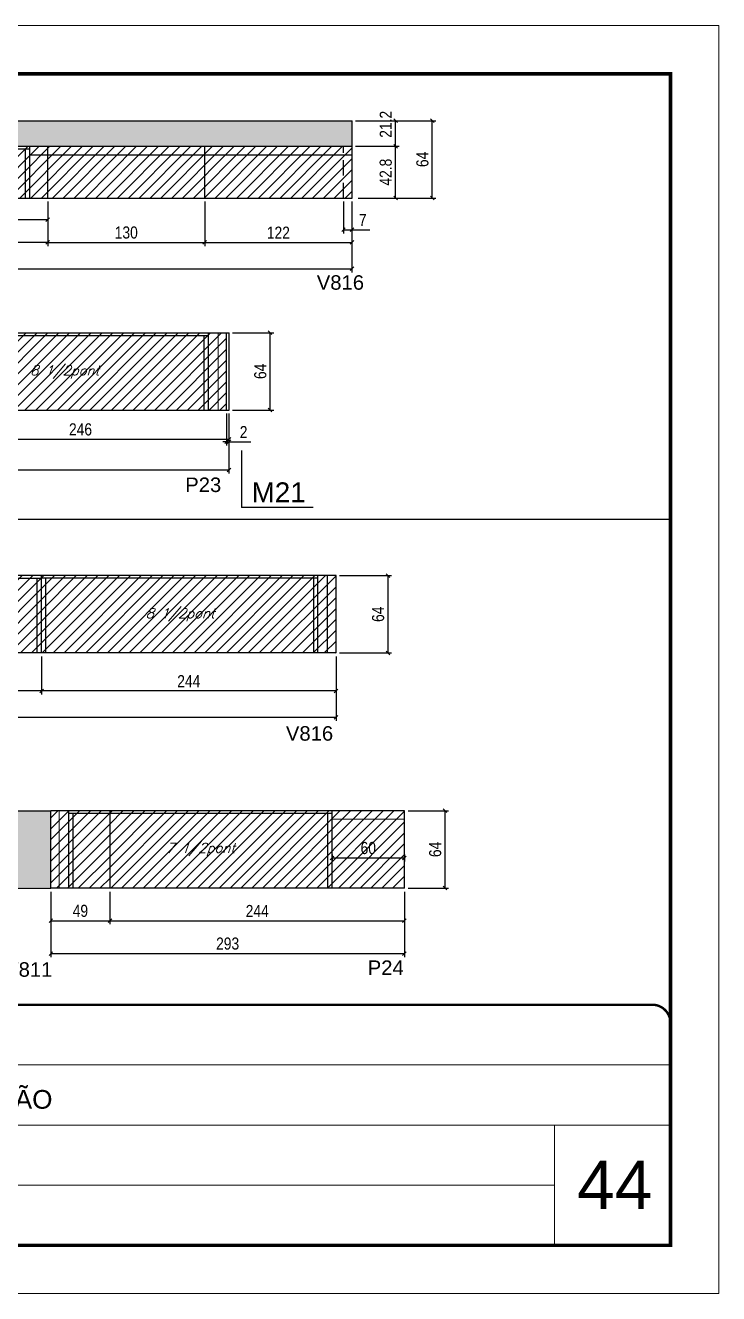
# Model space of a CAD drawing. Extents: x -20960 to -5926, y -2106 to 21915.
# Drawn here: x -6541 to -5967, y 9380 to 10430 of the extents above; entities that cross this region are included whole.
import ezdxf

# ---------------------------------------------------------------- set-up
doc = ezdxf.new("R2010")
doc.units = 0
for name, pattern in [('CONTINUO', [0]), ('DASHED', [0.75, 0.5, -0.25]), ('HIDDEN', [0.375, 0.25, -0.125])]:
    doc.linetypes.add(name, pattern=pattern)
for name, color, linetype in [('5', 5, 'Continuous'), ('COTA', 241, 'Continuous'), ('NOMENCLATURA', 7, 'Continuous'), ('Painéis', 200, 'Continuous'), ('Reaproveitamento', 251, 'Continuous'), ('SARR_2.2x7', 40, 'Continuous'), ('SARR_3.5x7', 81, 'Continuous'), ('texto', 7, 'Continuous')]:
    doc.layers.add(name, color=color, linetype=linetype)
for name, color, linetype, lineweight in [('CARIMBO', 255, 'Continuous', 9), ('Folhas', 255, 'Continuous', 9), ('Sarr 2.2x7', 40, 'Continuous', 9), ('SARRAFO DE PRESSAO', 251, 'DASHED', 9)]:
    doc.layers.add(name, color=color, linetype=linetype, lineweight=lineweight)
doc.styles.add('ARIAL', font='arial.ttf')
doc.styles.add('COTA TECNICA', font='techl___.ttf', dxfattribs={"height": 10})
doc.styles.add('COTA TECNICA-50', font='techl___.ttf', dxfattribs={"height": 9})
doc.styles.add('Romans', font='romans.shx')
doc.styles.get("Standard").update_dxf_attribs({"font": 'arial.ttf'})
doc.dimstyles.new('COTA PAINEL-50', dxfattribs={"dimtxt": 9, "dimasz": 3, "dimexe": 3, "dimexo": 3, "dimgap": 3, "dimtad": 1, "dimdec": 1, "dimzin": 12, "dimdsep": 46, "dimtxsty": 'COTA TECNICA-50', "dimblk1": 'OBLIQUE', "dimblk2": 'OBLIQUE', "dimsah": 1, "dimcen": 0.9, "dimclrd": 4, "dimclre": 4, "dimclrt": 240, "dimadec": 1, "dimazin": 3, "dimtfac": 1, "dimtdec": 1, "dimtmove": 0, "dimatfit": 3, "dimfxl": 1, "dimtolj": 1, "dimtzin": 12, "dimarcsym": 0})
doc.dimstyles.new('PAINEL', dxfattribs={"dimtxt": 10, "dimasz": 3, "dimexe": 3, "dimexo": 3, "dimgap": 3, "dimtad": 1, "dimdec": 1, "dimzin": 12, "dimdsep": 46, "dimtxsty": 'COTA TECNICA', "dimblk1": 'OBLIQUE', "dimblk2": 'OBLIQUE', "dimsah": 1, "dimcen": 0.9, "dimclrd": 4, "dimclre": 4, "dimclrt": 240, "dimadec": 1, "dimazin": 3, "dimtfac": 1, "dimtdec": 1, "dimtmove": 0, "dimatfit": 3, "dimfxl": 1, "dimtolj": 1, "dimtzin": 12, "dimarcsym": 0})
pattern_1 = [(45, (9286.408, 12325.307), (-4.490128, 4.490128), [])]

# ---------------------------------------------------------------- blocks, each defined once
blk = doc.blocks.new('9999999999')
at = {"color": 30, "linetype": 'CONTINUO'}
for p, q in [((98564.6, 34379.6), (99584, 34379.6)), ((98564.6, 34329.8), (99488, 34329.8)), ((99584, 34329.8), (99488, 34329.8)), ((99488, 34329.8), (99488, 34230.2)), ((98564.6, 34280), (99488, 34280))]:
    blk.add_line(p, q, dxfattribs=at)
at = {"color": 30, "linetype": 'CONTINUO', "const_width": 2}
blk.add_lwpolyline([(99584, 34230.2), (99584, 34414.4, 0.414214), (99569, 34429.4), (98229, 34429.4, 0.414214), (98214, 34414.4), (98214, 34245.2, 0.414214), (98229, 34230.2), (99584, 34230.2)], format="xyb", dxfattribs=at)
at = {"layer": 'Folhas'}
blk.add_lwpolyline([(98139, 34190.2), (99624, 34190.2), (99624, 35240.2), (98139, 35240.2)], close=True, dxfattribs=at)
at = {"layer": 'Folhas', "color": 30, "const_width": 3}
blk.add_lwpolyline([(98214, 34230.2), (99584, 34230.2), (99584, 35200.2), (98214, 35200.2)], close=True, dxfattribs=at)
at = {"color": 7, "linetype": 'Continuous', "ltscale": 5, "style": 'ARIAL'}
blk.add_text('HOSPITAL ASSUNÇÃO', height=15.483, dxfattribs=at).set_placement((98837.7, 34343.3))
blk = doc.blocks.new('_Oblique')
at = {"color": 0, "linetype": 'ByBlock', "lineweight": -2}
blk.add_line((-0.5, -0.5), (0.5, 0.5), dxfattribs=at)
blk = doc.blocks.new('*D1525')
at = {"layer": 'COTA', "color": 4, "linetype": 'ByBlock', "lineweight": -2, "transparency": 16777216}
for p, q in [((-6528, 9907.1), (-6528, 9875.6)), ((-6284, 9907.1), (-6284, 9875.6)), ((-6284, 9878.6), (-6528, 9878.6))]:
    blk.add_line(p, q, dxfattribs=at)
at = {"layer": 'Defpoints', "color": 0, "linetype": 'ByBlock', "transparency": 16777216}
for p in [(-6528, 9910.1), (-6284, 9910.1), (-6528, 9878.6)]:
    blk.add_point(p, dxfattribs=at)
at = {"layer": 'COTA', "color": 4, "linetype": 'ByBlock', "lineweight": -2, "transparency": 16777216, "xscale": 3, "yscale": 3, "zscale": 3, "rotation": 180}
blk.add_blockref('_Oblique', (-6528, 9878.6), dxfattribs=at)
at = {"layer": 'COTA', "color": 4, "linetype": 'ByBlock', "lineweight": -2, "transparency": 16777216, "xscale": 3, "yscale": 3, "zscale": 3}
blk.add_blockref('_Oblique', (-6284, 9878.6), dxfattribs=at)
at = {"layer": 'COTA', "color": 240, "linetype": 'ByBlock', "transparency": 16777216, "insert": (-6406, 9886.7), "char_height": 10, "attachment_point": 5, "style": 'COTA TECNICA'}
blk.add_mtext('\\A1;244', dxfattribs=at)
blk = doc.blocks.new('*D1526')
at = {"layer": 'COTA', "color": 4, "linetype": 'ByBlock', "lineweight": -2, "transparency": 16777216}
for p, q in [((-6717, 9907.1), (-6717, 9875.6)), ((-6528, 9907.1), (-6528, 9875.6)), ((-6528, 9878.6), (-6717, 9878.6))]:
    blk.add_line(p, q, dxfattribs=at)
at = {"layer": 'Defpoints', "color": 0, "linetype": 'ByBlock', "transparency": 16777216}
for p in [(-6717, 9910.1), (-6528, 9910.1), (-6717, 9878.6)]:
    blk.add_point(p, dxfattribs=at)
at = {"layer": 'COTA', "color": 4, "linetype": 'ByBlock', "lineweight": -2, "transparency": 16777216, "xscale": 3, "yscale": 3, "zscale": 3, "rotation": 180}
blk.add_blockref('_Oblique', (-6717, 9878.6), dxfattribs=at)
at = {"layer": 'COTA', "color": 4, "linetype": 'ByBlock', "lineweight": -2, "transparency": 16777216, "xscale": 3, "yscale": 3, "zscale": 3}
blk.add_blockref('_Oblique', (-6528, 9878.6), dxfattribs=at)
at = {"layer": 'COTA', "color": 240, "linetype": 'ByBlock', "transparency": 16777216, "insert": (-6622.5, 9886.7), "char_height": 10, "attachment_point": 5, "style": 'COTA TECNICA'}
blk.add_mtext('\\A1;189', dxfattribs=at)
blk = doc.blocks.new('*D1591')
at = {"layer": 'COTA', "color": 4, "linetype": 'ByBlock', "lineweight": -2, "transparency": 16777216}
for p, q in [((-6281, 9974.1), (-6238, 9974.1)), ((-6241, 9974.1), (-6241, 9910.1)), ((-6281, 9910.1), (-6238, 9910.1))]:
    blk.add_line(p, q, dxfattribs=at)
at = {"layer": 'Defpoints', "color": 0, "linetype": 'ByBlock', "transparency": 16777216}
for p in [(-6284, 9974.1), (-6284, 9910.1), (-6241, 9910.1)]:
    blk.add_point(p, dxfattribs=at)
at = {"layer": 'COTA', "color": 4, "linetype": 'ByBlock', "lineweight": -2, "transparency": 16777216, "xscale": 3, "yscale": 3, "zscale": 3}
for p, rotation in [((-6241, 9974.1), 90), ((-6241, 9910.1), 270)]:
    blk.add_blockref('_Oblique', p, dxfattribs=dict(at, rotation=rotation))
at = {"layer": 'COTA', "color": 240, "linetype": 'ByBlock', "transparency": 16777216, "insert": (-6249.1, 9942.1), "char_height": 10, "attachment_point": 5, "rotation": 90, "style": 'COTA TECNICA'}
blk.add_mtext('\\A1;64', dxfattribs=at)
blk = doc.blocks.new('*D1529')
at = {"layer": 'COTA', "color": 4, "linetype": 'ByBlock', "lineweight": -2, "transparency": 16777216}
for p, q in [((-6224.3, 9779.4), (-6190.7, 9779.4)), ((-6193.7, 9715.4), (-6193.7, 9779.4)), ((-6224.3, 9715.4), (-6190.7, 9715.4))]:
    blk.add_line(p, q, dxfattribs=at)
at = {"layer": 'Defpoints', "color": 0, "linetype": 'ByBlock', "transparency": 16777216}
for p in [(-6227.3, 9779.4), (-6193.7, 9779.4), (-6227.3, 9715.4)]:
    blk.add_point(p, dxfattribs=at)
at = {"layer": 'COTA', "color": 4, "linetype": 'ByBlock', "lineweight": -2, "transparency": 16777216, "xscale": 3, "yscale": 3, "zscale": 3}
for p, rotation in [((-6193.7, 9779.4), 90), ((-6193.7, 9715.4), 270)]:
    blk.add_blockref('_Oblique', p, dxfattribs=dict(at, rotation=rotation))
at = {"layer": 'COTA', "color": 240, "linetype": 'ByBlock', "transparency": 16777216, "insert": (-6201.8, 9747.4), "char_height": 10, "attachment_point": 5, "rotation": 90, "style": 'COTA TECNICA'}
blk.add_mtext('\\A1;64', dxfattribs=at)
blk = doc.blocks.new('*D1594')
at = {"layer": 'COTA', "color": 4, "linetype": 'ByBlock', "lineweight": -2, "transparency": 16777216}
for p, q in [((-6520.3, 9712.4), (-6520.3, 9658.1)), ((-6227.3, 9712.4), (-6227.3, 9658.1)), ((-6520.3, 9661.1), (-6227.3, 9661.1))]:
    blk.add_line(p, q, dxfattribs=at)
at = {"layer": 'Defpoints', "color": 0, "linetype": 'ByBlock', "transparency": 16777216}
for p in [(-6520.3, 9715.4), (-6227.3, 9715.4), (-6227.3, 9661.1)]:
    blk.add_point(p, dxfattribs=at)
at = {"layer": 'COTA', "color": 4, "linetype": 'ByBlock', "lineweight": -2, "transparency": 16777216, "xscale": 3, "yscale": 3, "zscale": 3, "rotation": 180}
blk.add_blockref('_Oblique', (-6520.3, 9661.1), dxfattribs=at)
at = {"layer": 'COTA', "color": 4, "linetype": 'ByBlock', "lineweight": -2, "transparency": 16777216, "xscale": 3, "yscale": 3, "zscale": 3}
blk.add_blockref('_Oblique', (-6227.3, 9661.1), dxfattribs=at)
at = {"layer": 'COTA', "color": 240, "linetype": 'ByBlock', "transparency": 16777216, "insert": (-6373.8, 9669.4), "char_height": 10, "attachment_point": 5, "style": 'COTA TECNICA'}
blk.add_mtext('\\A1;293', dxfattribs=at)
blk = doc.blocks.new('*D1595')
at = {"layer": 'COTA', "color": 4, "linetype": 'ByBlock', "lineweight": -2, "transparency": 16777216}
for p, q in [((-6520.3, 9712.4), (-6520.3, 9685.4)), ((-6471.3, 9712.4), (-6471.3, 9685.4)), ((-6520.3, 9688.4), (-6471.3, 9688.4))]:
    blk.add_line(p, q, dxfattribs=at)
at = {"layer": 'Defpoints', "color": 0, "linetype": 'ByBlock', "transparency": 16777216}
for p in [(-6520.3, 9715.4), (-6471.3, 9715.4), (-6471.3, 9688.4)]:
    blk.add_point(p, dxfattribs=at)
at = {"layer": 'COTA', "color": 4, "linetype": 'ByBlock', "lineweight": -2, "transparency": 16777216, "xscale": 3, "yscale": 3, "zscale": 3, "rotation": 180}
blk.add_blockref('_Oblique', (-6520.3, 9688.4), dxfattribs=at)
at = {"layer": 'COTA', "color": 4, "linetype": 'ByBlock', "lineweight": -2, "transparency": 16777216, "xscale": 3, "yscale": 3, "zscale": 3}
blk.add_blockref('_Oblique', (-6471.3, 9688.4), dxfattribs=at)
at = {"layer": 'COTA', "color": 240, "linetype": 'ByBlock', "transparency": 16777216, "insert": (-6495.8, 9696.5), "char_height": 10, "attachment_point": 5, "style": 'COTA TECNICA'}
blk.add_mtext('\\A1;49', dxfattribs=at)
blk = doc.blocks.new('*D1596')
at = {"layer": 'COTA', "color": 4, "linetype": 'ByBlock', "lineweight": -2, "transparency": 16777216}
for p, q in [((-6471.3, 9712.4), (-6471.3, 9685.4)), ((-6227.3, 9712.4), (-6227.3, 9685.4)), ((-6471.3, 9688.4), (-6227.3, 9688.4))]:
    blk.add_line(p, q, dxfattribs=at)
at = {"layer": 'Defpoints', "color": 0, "linetype": 'ByBlock', "transparency": 16777216}
for p in [(-6471.3, 9715.4), (-6227.3, 9715.4), (-6227.3, 9688.4)]:
    blk.add_point(p, dxfattribs=at)
at = {"layer": 'COTA', "color": 4, "linetype": 'ByBlock', "lineweight": -2, "transparency": 16777216, "xscale": 3, "yscale": 3, "zscale": 3, "rotation": 180}
blk.add_blockref('_Oblique', (-6471.3, 9688.4), dxfattribs=at)
at = {"layer": 'COTA', "color": 4, "linetype": 'ByBlock', "lineweight": -2, "transparency": 16777216, "xscale": 3, "yscale": 3, "zscale": 3}
blk.add_blockref('_Oblique', (-6227.3, 9688.4), dxfattribs=at)
at = {"layer": 'COTA', "color": 240, "linetype": 'ByBlock', "transparency": 16777216, "insert": (-6349.3, 9696.4), "char_height": 10, "attachment_point": 5, "style": 'COTA TECNICA'}
blk.add_mtext('\\A1;244', dxfattribs=at)
blk = doc.blocks.new('*D1597')
at = {"layer": 'COTA', "color": 4, "linetype": 'ByBlock', "lineweight": -2, "transparency": 16777216}
for p, q in [((-6287.3, 9743.3), (-6287.3, 9737.4)), ((-6287.3, 9740.4), (-6227.3, 9740.4)), ((-6227.3, 9743.3), (-6227.3, 9737.4))]:
    blk.add_line(p, q, dxfattribs=at)
at = {"layer": 'Defpoints', "color": 0, "linetype": 'ByBlock', "transparency": 16777216}
for p in [(-6287.3, 9746.3), (-6227.3, 9746.3), (-6227.3, 9740.4)]:
    blk.add_point(p, dxfattribs=at)
at = {"layer": 'COTA', "color": 4, "linetype": 'ByBlock', "lineweight": -2, "transparency": 16777216, "xscale": 3, "yscale": 3, "zscale": 3, "rotation": 180}
blk.add_blockref('_Oblique', (-6287.3, 9740.4), dxfattribs=at)
at = {"layer": 'COTA', "color": 4, "linetype": 'ByBlock', "lineweight": -2, "transparency": 16777216, "xscale": 3, "yscale": 3, "zscale": 3}
blk.add_blockref('_Oblique', (-6227.3, 9740.4), dxfattribs=at)
at = {"layer": 'COTA', "color": 240, "linetype": 'ByBlock', "transparency": 16777216, "insert": (-6257.3, 9748.5), "char_height": 10, "attachment_point": 5, "style": 'COTA TECNICA'}
blk.add_mtext('\\A1;60', dxfattribs=at)
blk = doc.blocks.new('*D1537')
at = {"layer": 'COTA', "color": 4, "linetype": 'ByBlock', "lineweight": -2, "transparency": 16777216}
for p, q in [((-6963, 9907.1), (-6963, 9853.8)), ((-6284, 9907.1), (-6284, 9853.8)), ((-6963, 9856.8), (-6284, 9856.8))]:
    blk.add_line(p, q, dxfattribs=at)
at = {"layer": 'Defpoints', "color": 0, "linetype": 'ByBlock', "transparency": 16777216}
for p in [(-6963, 9910.1), (-6284, 9910.1), (-6284, 9856.8)]:
    blk.add_point(p, dxfattribs=at)
at = {"layer": 'COTA', "color": 4, "linetype": 'ByBlock', "lineweight": -2, "transparency": 16777216, "xscale": 3, "yscale": 3, "zscale": 3}
for p, rotation in [((-6963, 9856.8), 179.9997168164374), ((-6284, 9856.8), 359.9997168164374)]:
    blk.add_blockref('_Oblique', p, dxfattribs=dict(at, rotation=rotation))
at = {"layer": 'COTA', "color": 240, "linetype": 'ByBlock', "transparency": 16777216, "insert": (-6623.5, 9864.4), "char_height": 9, "attachment_point": 5, "rotation": 359.9997, "style": 'COTA TECNICA-50'}
blk.add_mtext('\\A1;679', dxfattribs=at)
blk = doc.blocks.new('*D1544')
at = {"layer": 'COTA', "color": 4, "linetype": 'ByBlock', "lineweight": -2, "transparency": 16777216}
for p, q in [((-6766.8, 10283.7), (-6766.8, 10265.8)), ((-6522.8, 10283.7), (-6522.8, 10265.8)), ((-6766.8, 10268.8), (-6522.8, 10268.8))]:
    blk.add_line(p, q, dxfattribs=at)
at = {"layer": 'Defpoints', "color": 0, "linetype": 'ByBlock', "transparency": 16777216}
for p in [(-6766.8, 10286.7), (-6522.8, 10286.7), (-6522.8, 10268.8)]:
    blk.add_point(p, dxfattribs=at)
at = {"layer": 'COTA', "color": 4, "linetype": 'ByBlock', "lineweight": -2, "transparency": 16777216, "xscale": 3, "yscale": 3, "zscale": 3, "rotation": 180}
blk.add_blockref('_Oblique', (-6766.8, 10268.8), dxfattribs=at)
at = {"layer": 'COTA', "color": 4, "linetype": 'ByBlock', "lineweight": -2, "transparency": 16777216, "xscale": 3, "yscale": 3, "zscale": 3}
blk.add_blockref('_Oblique', (-6522.8, 10268.8), dxfattribs=at)
at = {"layer": 'COTA', "color": 240, "linetype": 'ByBlock', "transparency": 16777216, "insert": (-6644.8, 10276.9), "char_height": 10, "attachment_point": 5, "style": 'COTA TECNICA'}
blk.add_mtext('\\A1;244', dxfattribs=at)
blk = doc.blocks.new('*D1599')
at = {"layer": 'COTA', "color": 4, "linetype": 'ByBlock', "lineweight": -2, "transparency": 16777216}
for p, q in [((-6369.7, 10175.2), (-6335.6, 10175.2)), ((-6338.6, 10111.2), (-6338.6, 10175.2)), ((-6369.7, 10111.2), (-6335.6, 10111.2))]:
    blk.add_line(p, q, dxfattribs=at)
at = {"layer": 'Defpoints', "color": 0, "linetype": 'ByBlock', "transparency": 16777216}
for p in [(-6372.7, 10175.2), (-6338.6, 10175.2), (-6372.7, 10111.2)]:
    blk.add_point(p, dxfattribs=at)
at = {"layer": 'COTA', "color": 4, "linetype": 'ByBlock', "lineweight": -2, "transparency": 16777216, "xscale": 3, "yscale": 3, "zscale": 3}
for p, rotation in [((-6338.6, 10175.2), 90), ((-6338.6, 10111.2), 270)]:
    blk.add_blockref('_Oblique', p, dxfattribs=dict(at, rotation=rotation))
at = {"layer": 'COTA', "color": 240, "linetype": 'ByBlock', "transparency": 16777216, "insert": (-6346.7, 10143.2), "char_height": 10, "attachment_point": 5, "rotation": 90, "style": 'COTA TECNICA'}
blk.add_mtext('\\A1;64', dxfattribs=at)
blk = doc.blocks.new('*D1600')
at = {"layer": 'COTA', "color": 4, "linetype": 'ByBlock', "lineweight": -2, "transparency": 16777216}
for p, q in [((-6618.7, 10108.2), (-6618.7, 10084)), ((-6372.7, 10108.2), (-6372.7, 10084)), ((-6618.7, 10087), (-6372.7, 10087))]:
    blk.add_line(p, q, dxfattribs=at)
at = {"layer": 'Defpoints', "color": 0, "linetype": 'ByBlock', "transparency": 16777216}
for p in [(-6618.7, 10111.2), (-6372.7, 10111.2), (-6372.7, 10087)]:
    blk.add_point(p, dxfattribs=at)
at = {"layer": 'COTA', "color": 4, "linetype": 'ByBlock', "lineweight": -2, "transparency": 16777216, "xscale": 3, "yscale": 3, "zscale": 3, "rotation": 180}
blk.add_blockref('_Oblique', (-6618.7, 10087), dxfattribs=at)
at = {"layer": 'COTA', "color": 4, "linetype": 'ByBlock', "lineweight": -2, "transparency": 16777216, "xscale": 3, "yscale": 3, "zscale": 3}
blk.add_blockref('_Oblique', (-6372.7, 10087), dxfattribs=at)
at = {"layer": 'COTA', "color": 240, "linetype": 'ByBlock', "transparency": 16777216, "insert": (-6495.7, 10095.1), "char_height": 10, "attachment_point": 5, "style": 'COTA TECNICA'}
blk.add_mtext('\\A1;246', dxfattribs=at)
blk = doc.blocks.new('*D1602')
at = {"layer": 'COTA', "color": 4, "linetype": 'ByBlock', "lineweight": -2, "transparency": 16777216}
for p, q in [((-6374.7, 10108.2), (-6374.7, 10081.9)), ((-6372.7, 10108.2), (-6372.7, 10081.9)), ((-6374.7, 10084.9), (-6377.7, 10084.9)), ((-6374.7, 10084.9), (-6372.7, 10084.9)), ((-6372.7, 10084.9), (-6354.5, 10084.9))]:
    blk.add_line(p, q, dxfattribs=at)
at = {"layer": 'Defpoints', "color": 0, "linetype": 'ByBlock', "transparency": 16777216}
for p in [(-6374.7, 10111.2), (-6372.7, 10111.2), (-6372.7, 10084.9)]:
    blk.add_point(p, dxfattribs=at)
at = {"layer": 'COTA', "color": 4, "linetype": 'ByBlock', "lineweight": -2, "transparency": 16777216, "xscale": 3, "yscale": 3, "zscale": 3}
blk.add_blockref('_Oblique', (-6374.7, 10084.9), dxfattribs=at)
at = {"layer": 'COTA', "color": 4, "linetype": 'ByBlock', "lineweight": -2, "transparency": 16777216, "xscale": 3, "yscale": 3, "zscale": 3, "rotation": 180}
blk.add_blockref('_Oblique', (-6372.7, 10084.9), dxfattribs=at)
at = {"layer": 'COTA', "color": 240, "linetype": 'ByBlock', "transparency": 16777216, "insert": (-6360.6, 10092.9), "char_height": 10, "attachment_point": 5, "style": 'COTA TECNICA'}
blk.add_mtext('\\A1;2', dxfattribs=at)
blk = doc.blocks.new('*D1547')
at = {"layer": 'COTA', "color": 4, "linetype": 'ByBlock', "lineweight": -2, "transparency": 16777216}
for p, q in [((-7041.8, 10283.7), (-7041.8, 10225.1)), ((-6270.8, 10283.7), (-6270.8, 10225.1)), ((-7041.8, 10228.1), (-6270.8, 10228.1))]:
    blk.add_line(p, q, dxfattribs=at)
at = {"layer": 'Defpoints', "color": 0, "linetype": 'ByBlock', "transparency": 16777216}
for p in [(-7041.8, 10286.7), (-6270.8, 10286.7), (-6270.8, 10228.1)]:
    blk.add_point(p, dxfattribs=at)
at = {"layer": 'COTA', "color": 4, "linetype": 'ByBlock', "lineweight": -2, "transparency": 16777216, "xscale": 3, "yscale": 3, "zscale": 3, "rotation": 180}
blk.add_blockref('_Oblique', (-7041.8, 10228.1), dxfattribs=at)
at = {"layer": 'COTA', "color": 4, "linetype": 'ByBlock', "lineweight": -2, "transparency": 16777216, "xscale": 3, "yscale": 3, "zscale": 3}
blk.add_blockref('_Oblique', (-6270.8, 10228.1), dxfattribs=at)
at = {"layer": 'COTA', "color": 240, "linetype": 'ByBlock', "transparency": 16777216, "insert": (-6656.3, 10236.2), "char_height": 10, "attachment_point": 5, "style": 'COTA TECNICA'}
blk.add_mtext('\\A1;771', dxfattribs=at)
blk = doc.blocks.new('*D1604')
at = {"layer": 'COTA', "color": 4, "linetype": 'ByBlock', "lineweight": -2, "transparency": 16777216}
for p, q in [((-7051.7, 10108.2), (-7051.7, 10058.6)), ((-6372.7, 10108.2), (-6372.7, 10058.6)), ((-7051.7, 10061.6), (-6372.7, 10061.6))]:
    blk.add_line(p, q, dxfattribs=at)
at = {"layer": 'Defpoints', "color": 0, "linetype": 'ByBlock', "transparency": 16777216}
for p in [(-7051.7, 10111.2), (-6372.7, 10111.2), (-6372.7, 10061.6)]:
    blk.add_point(p, dxfattribs=at)
at = {"layer": 'COTA', "color": 4, "linetype": 'ByBlock', "lineweight": -2, "transparency": 16777216, "xscale": 3, "yscale": 3, "zscale": 3, "rotation": 180}
blk.add_blockref('_Oblique', (-7051.7, 10061.6), dxfattribs=at)
at = {"layer": 'COTA', "color": 4, "linetype": 'ByBlock', "lineweight": -2, "transparency": 16777216, "xscale": 3, "yscale": 3, "zscale": 3}
blk.add_blockref('_Oblique', (-6372.7, 10061.6), dxfattribs=at)
at = {"layer": 'COTA', "color": 240, "linetype": 'ByBlock', "transparency": 16777216, "insert": (-6712.2, 10069.3), "char_height": 9, "attachment_point": 5, "style": 'COTA TECNICA-50'}
blk.add_mtext('\\A1;679', dxfattribs=at)
blk = doc.blocks.new('*D1549')
at = {"layer": 'COTA', "color": 4, "linetype": 'ByBlock', "lineweight": -2, "transparency": 16777216}
for p, q in [((-6267.8, 10329.5), (-6231.7, 10329.5)), ((-6234.7, 10286.7), (-6234.7, 10329.5)), ((-6265.8, 10286.7), (-6231.7, 10286.7))]:
    blk.add_line(p, q, dxfattribs=at)
at = {"layer": 'Defpoints', "color": 0, "linetype": 'ByBlock', "transparency": 16777216}
for p in [(-6270.8, 10329.5), (-6234.7, 10329.5), (-6268.8, 10286.7)]:
    blk.add_point(p, dxfattribs=at)
at = {"layer": 'COTA', "color": 4, "linetype": 'ByBlock', "lineweight": -2, "transparency": 16777216, "xscale": 3, "yscale": 3, "zscale": 3}
for p, rotation in [((-6234.7, 10329.5), 90), ((-6234.7, 10286.7), 270)]:
    blk.add_blockref('_Oblique', p, dxfattribs=dict(at, rotation=rotation))
at = {"layer": 'COTA', "color": 240, "linetype": 'ByBlock', "transparency": 16777216, "insert": (-6242.8, 10308.1), "char_height": 10, "attachment_point": 5, "rotation": 90, "style": 'COTA TECNICA'}
blk.add_mtext('\\A1;42.8', dxfattribs=at)
blk = doc.blocks.new('*D1550')
at = {"layer": 'COTA', "color": 4, "linetype": 'ByBlock', "lineweight": -2, "transparency": 16777216}
for p, q in [((-6267.8, 10350.7), (-6231.7, 10350.7)), ((-6234.7, 10329.5), (-6234.7, 10350.7)), ((-6267.8, 10329.5), (-6231.7, 10329.5))]:
    blk.add_line(p, q, dxfattribs=at)
at = {"layer": 'Defpoints', "color": 0, "linetype": 'ByBlock', "transparency": 16777216}
for p in [(-6270.8, 10350.7), (-6234.7, 10350.7), (-6270.8, 10329.5)]:
    blk.add_point(p, dxfattribs=at)
at = {"layer": 'COTA', "color": 4, "linetype": 'ByBlock', "lineweight": -2, "transparency": 16777216, "xscale": 3, "yscale": 3, "zscale": 3}
for p, rotation in [((-6234.7, 10350.7), 90), ((-6234.7, 10329.5), 270)]:
    blk.add_blockref('_Oblique', p, dxfattribs=dict(at, rotation=rotation))
at = {"layer": 'COTA', "color": 240, "linetype": 'ByBlock', "transparency": 16777216, "insert": (-6242.8, 10347.7), "char_height": 10, "attachment_point": 5, "rotation": 90, "style": 'COTA TECNICA'}
blk.add_mtext('\\A1;21.2', dxfattribs=at)
blk = doc.blocks.new('*D1551')
at = {"layer": 'COTA', "color": 4, "linetype": 'ByBlock', "lineweight": -2, "transparency": 16777216}
for p, q in [((-6267.8, 10350.7), (-6201.3, 10350.7)), ((-6204.3, 10286.7), (-6204.3, 10350.7)), ((-6265.8, 10286.7), (-6201.3, 10286.7))]:
    blk.add_line(p, q, dxfattribs=at)
at = {"layer": 'Defpoints', "color": 0, "linetype": 'ByBlock', "transparency": 16777216}
for p in [(-6270.8, 10350.7), (-6204.3, 10350.7), (-6268.8, 10286.7)]:
    blk.add_point(p, dxfattribs=at)
at = {"layer": 'COTA', "color": 4, "linetype": 'ByBlock', "lineweight": -2, "transparency": 16777216, "xscale": 3, "yscale": 3, "zscale": 3}
for p, rotation in [((-6204.3, 10350.7), 90), ((-6204.3, 10286.7), 270)]:
    blk.add_blockref('_Oblique', p, dxfattribs=dict(at, rotation=rotation))
at = {"layer": 'COTA', "color": 240, "linetype": 'ByBlock', "transparency": 16777216, "insert": (-6212.4, 10318.7), "char_height": 10, "attachment_point": 5, "rotation": 90, "style": 'COTA TECNICA'}
blk.add_mtext('\\A1;64', dxfattribs=at)
blk = doc.blocks.new('*D1606')
at = {"layer": 'COTA', "color": 4, "lineweight": -2, "ltscale": 25, "transparency": 16777216}
for p, q in [((-6277.8, 10283.7), (-6277.8, 10257.4)), ((-6270.8, 10283.7), (-6270.8, 10257.4)), ((-6277.8, 10260.4), (-6270.8, 10260.4)), ((-6270.8, 10260.4), (-6256, 10260.4))]:
    blk.add_line(p, q, dxfattribs=at)
at = {"layer": 'Defpoints', "color": 0, "ltscale": 25, "transparency": 16777216}
for p in [(-6277.8, 10286.7), (-6270.8, 10286.7), (-6270.8, 10260.4)]:
    blk.add_point(p, dxfattribs=at)
at = {"layer": 'COTA', "color": 4, "lineweight": -2, "ltscale": 25, "transparency": 16777216, "xscale": 3, "yscale": 3, "zscale": 3, "rotation": 180}
blk.add_blockref('_Oblique', (-6277.8, 10260.4), dxfattribs=at)
at = {"layer": 'COTA', "color": 4, "lineweight": -2, "ltscale": 25, "transparency": 16777216, "xscale": 3, "yscale": 3, "zscale": 3}
blk.add_blockref('_Oblique', (-6270.8, 10260.4), dxfattribs=at)
at = {"layer": 'COTA', "color": 240, "ltscale": 25, "transparency": 16777216, "insert": (-6261.9, 10268.5), "char_height": 10, "attachment_point": 5, "style": 'COTA TECNICA'}
blk.add_mtext('\\A1;7', dxfattribs=at)
blk = doc.blocks.new('*D1607')
at = {"layer": 'COTA', "color": 4, "lineweight": -2, "ltscale": 25, "transparency": 16777216}
for p, q in [((-6522.8, 10283.7), (-6522.8, 10246.9)), ((-6392.8, 10283.7), (-6392.8, 10246.9)), ((-6522.8, 10249.9), (-6392.8, 10249.9))]:
    blk.add_line(p, q, dxfattribs=at)
at = {"layer": 'Defpoints', "color": 0, "ltscale": 25, "transparency": 16777216}
for p in [(-6522.8, 10286.7), (-6392.8, 10286.7), (-6392.8, 10249.9)]:
    blk.add_point(p, dxfattribs=at)
at = {"layer": 'COTA', "color": 4, "lineweight": -2, "ltscale": 25, "transparency": 16777216, "xscale": 3, "yscale": 3, "zscale": 3, "rotation": 180}
blk.add_blockref('_Oblique', (-6522.8, 10249.9), dxfattribs=at)
at = {"layer": 'COTA', "color": 4, "lineweight": -2, "ltscale": 25, "transparency": 16777216, "xscale": 3, "yscale": 3, "zscale": 3}
blk.add_blockref('_Oblique', (-6392.8, 10249.9), dxfattribs=at)
at = {"layer": 'COTA', "color": 240, "ltscale": 25, "transparency": 16777216, "insert": (-6457.8, 10258.1), "char_height": 10, "attachment_point": 5, "style": 'COTA TECNICA'}
blk.add_mtext('\\A1;130', dxfattribs=at)
blk = doc.blocks.new('*D1608')
at = {"layer": 'COTA', "color": 4, "lineweight": -2, "ltscale": 25, "transparency": 16777216}
for p, q in [((-6392.8, 10283.7), (-6392.8, 10246.9)), ((-6270.8, 10283.7), (-6270.8, 10246.9)), ((-6392.8, 10249.9), (-6270.8, 10249.9))]:
    blk.add_line(p, q, dxfattribs=at)
at = {"layer": 'Defpoints', "color": 0, "ltscale": 25, "transparency": 16777216}
for p in [(-6392.8, 10286.7), (-6270.8, 10286.7), (-6270.8, 10249.9)]:
    blk.add_point(p, dxfattribs=at)
at = {"layer": 'COTA', "color": 4, "lineweight": -2, "ltscale": 25, "transparency": 16777216, "xscale": 3, "yscale": 3, "zscale": 3, "rotation": 180}
blk.add_blockref('_Oblique', (-6392.8, 10249.9), dxfattribs=at)
at = {"layer": 'COTA', "color": 4, "lineweight": -2, "ltscale": 25, "transparency": 16777216, "xscale": 3, "yscale": 3, "zscale": 3}
blk.add_blockref('_Oblique', (-6270.8, 10249.9), dxfattribs=at)
at = {"layer": 'COTA', "color": 240, "ltscale": 25, "transparency": 16777216, "insert": (-6331.8, 10258), "char_height": 10, "attachment_point": 5, "style": 'COTA TECNICA'}
blk.add_mtext('\\A1;122', dxfattribs=at)
blk = doc.blocks.new('*D1609')
at = {"layer": 'COTA', "color": 4, "lineweight": -2, "ltscale": 25, "transparency": 16777216}
for p, q in [((-6829.8, 10283.7), (-6829.8, 10246.9)), ((-6522.8, 10283.7), (-6522.8, 10246.9)), ((-6522.8, 10249.9), (-6829.8, 10249.9))]:
    blk.add_line(p, q, dxfattribs=at)
at = {"layer": 'Defpoints', "color": 0, "ltscale": 25, "transparency": 16777216}
for p in [(-6829.8, 10286.7), (-6522.8, 10286.7), (-6829.8, 10249.9)]:
    blk.add_point(p, dxfattribs=at)
at = {"layer": 'COTA', "color": 4, "lineweight": -2, "ltscale": 25, "transparency": 16777216, "xscale": 3, "yscale": 3, "zscale": 3, "rotation": 180}
blk.add_blockref('_Oblique', (-6829.8, 10249.9), dxfattribs=at)
at = {"layer": 'COTA', "color": 4, "lineweight": -2, "ltscale": 25, "transparency": 16777216, "xscale": 3, "yscale": 3, "zscale": 3}
blk.add_blockref('_Oblique', (-6522.8, 10249.9), dxfattribs=at)
at = {"layer": 'COTA', "color": 240, "ltscale": 25, "transparency": 16777216, "insert": (-6676.3, 10258.1), "char_height": 10, "attachment_point": 5, "style": 'COTA TECNICA'}
blk.add_mtext('\\A1;307', dxfattribs=at)

msp = doc.modelspace()

# ---------------------------------------------------------------- hatches: boundary and pattern name
at = {"layer": 'COTA', "linetype": 'ByBlock'}
h = msp.add_hatch(dxfattribs=at)
h.set_pattern_fill('AR-CONC', color=256, scale=0.03)
h.set_pattern_definition([(50, (-198518.4614, -22584.571), (5.46554007, -0.47817257), [0.5715, -6.2865]), (355, (-198518.4614, -22584.571), (-1.05730264, 5.73170536), [0.4572, -5.02921753]), (100.4514447, (-198518.006, -22584.6107), (4.40823741, 5.25353256), [0.48570026, -5.34270734]), (46.1842, (-198518.4614, -22583.047), (8.13237123, -1.26126984), [0.85725, -9.42975]), (96.6355576, (-198517.784, -22583.152), (7.12212402, 7.42278374), [0.7285507, -8.01406824]), (351.184151, (-198518.4614, -22583.047), (7.12212402, 7.42278374), [0.685799, -7.54379196]), (21, (-198517.6994, -22583.428), (4.54843174, -3.06795595), [0.5715, -6.2865]), (326, (-198517.6994, -22583.428), (1.85406085, 5.52563898), [0.4572, -5.0292]), (71.451445, (-198517.3204, -22583.6835), (6.40249258, 2.45768307), [0.48570026, -5.34269813]), (37.5, (-198518.4614, -22584.5708), (0.092658098, 2.536651166), [0, -4.96824, 0, -5.1054, 0, -5.04825]), (7.5, (-198518.4614, -22584.5708), (2.004589875, 3.005417245), [0, -2.91084, 0, -4.85394, 0, -1.92405]), (327.5, (-198520.1607, -22584.5708), (4.067717855, -0.17186232), [0, -1.905, 0, -5.9436, 0, -7.8867]), (317.5, (-198520.9227, -22584.5708), (4.44387544, 0.76279473), [0, -2.4765, 0, -3.94716, 0, -5.6007])])
h.paths.add_polyline_path([(-6270.75, 10350.71), (-7041.77, 10350.71), (-7041.77, 10329.51), (-6270.75, 10329.51)])
h = msp.add_hatch(dxfattribs=at)
h.set_pattern_fill('AR-CONC', color=256, scale=0.03)
h.set_pattern_definition([(50, (-137753.0776, -21548.566), (5.46554007, -0.47817257), [0.5715, -6.2865]), (355, (-137753.0776, -21548.566), (-1.05730264, 5.73170536), [0.4572, -5.02921753]), (100.4514447, (-137752.622, -21548.606), (4.40823741, 5.25353256), [0.48570026, -5.34270734]), (46.1842, (-137753.0776, -21547.042), (8.13237123, -1.26126984), [0.85725, -9.42975]), (96.6355576, (-137752.4, -21547.147), (7.122124, 7.42278374), [0.7285507, -8.01406824]), (351.184151, (-137753.0776, -21547.042), (7.122124, 7.42278374), [0.685799, -7.54379196]), (21, (-137752.3156, -21547.423), (4.54843174, -3.06795595), [0.5715, -6.2865]), (326, (-137752.3156, -21547.423), (1.85406085, 5.52563898), [0.4572, -5.0292]), (71.451445, (-137751.9365, -21547.679), (6.40249258, 2.45768307), [0.48570026, -5.34269813]), (37.5, (-137753.0776, -21548.5662), (0.092658098, 2.536651166), [0, -4.96824, 0, -5.1054, 0, -5.04825]), (7.5, (-137753.0776, -21548.5662), (2.004589875, 3.005417245), [0, -2.91084, 0, -4.85394, 0, -1.92405]), (327.5, (-137754.7768, -21548.5662), (4.067717855, -0.17186232), [0, -1.905, 0, -5.9436, 0, -7.8867]), (317.5, (-137755.539, -21548.5662), (4.44387544, 0.76279473), [0, -2.4765, 0, -3.94716, 0, -5.6007])])
h.paths.add_polyline_path([(-6520.26, 9779.37), (-6556.01, 9779.37), (-6556.01, 9779.37), (-6963.03, 9779.37), (-6963.03, 9758.17), (-6956.03, 9758.17), (-6625, 9758.17), (-6563.02, 9758.17), (-6563.02, 9758.17), (-6556.02, 9758.17), (-6556.02, 9716.17), (-6520.26, 9716.17)])
at = {"layer": 'Reaproveitamento', "linetype": 'ByBlock'}
h = msp.add_hatch(dxfattribs=at)
h.set_pattern_fill('ANSI31', color=256, scale=2)
h.set_pattern_definition(pattern_1)
h.paths.add_polyline_path([(-6270.75, 10286.71), (-6270.75, 10329.51), (-6766.75, 10329.51), (-6766.75, 10286.71)])
h.paths.add_polyline_path([(-6724.06, 10299.73), (-6649.97, 10299.73), (-6644.47, 10315.7), (-6718.56, 10315.7)], flags=16)
h = msp.add_hatch(dxfattribs=at)
h.set_pattern_fill('ANSI31', color=256, scale=2)
h.set_pattern_definition(pattern_1)
h.paths.add_polyline_path([(-6618.66, 10175.18), (-6618.66, 10111.18), (-6374.66, 10111.18), (-6374.66, 10175.18)])
h.paths.add_polyline_path([(-6545.15, 10134.7), (-6477.53, 10134.7), (-6472.03, 10150.67), (-6539.65, 10150.67)], flags=24)
h = msp.add_hatch(dxfattribs=at)
h.set_pattern_fill('ANSI31', color=256, scale=2)
h.set_pattern_definition(pattern_1)
h.paths.add_polyline_path([(-6528.02, 9910.1), (-6528.02, 9974.1), (-6717.03, 9974.1), (-6717.03, 9910.1)])
h.paths.add_polyline_path([(-6659.12, 9933.01), (-6591.5, 9933.01), (-6586, 9948.98), (-6653.62, 9948.98)], flags=24)
h = msp.add_hatch(dxfattribs=at)
h.set_pattern_fill('ANSI31', color=256, scale=2)
h.set_pattern_definition(pattern_1)
h.paths.add_polyline_path([(-6528.02, 9974.1), (-6528.02, 9910.1), (-6284.02, 9910.1), (-6284.02, 9974.1)])
h.paths.add_polyline_path([(-6449.48, 9933.62), (-6381.86, 9933.62), (-6376.36, 9949.59), (-6443.98, 9949.59)], flags=24)
h = msp.add_hatch(dxfattribs=at)
h.set_pattern_fill('ANSI31', color=256, scale=2)
h.set_pattern_definition(pattern_1)
h.paths.add_polyline_path([(-6520.26, 9715.37), (-6471.26, 9715.37), (-6471.26, 9779.37), (-6520.26, 9779.37)])
h = msp.add_hatch(dxfattribs=at)
h.set_pattern_fill('ANSI31', color=256, scale=2)
h.set_pattern_definition(pattern_1)
h.paths.add_polyline_path([(-6471.26, 9779.37), (-6471.26, 9715.37), (-6227.26, 9715.37), (-6227.26, 9779.37)])
h.paths.add_polyline_path([(-6433.13, 9739.38), (-6365.51, 9739.38), (-6360.01, 9755.36), (-6427.63, 9755.36)], flags=24)

# ---------------------------------------------------------------- linework, layer by layer
at = {"layer": 'COTA', "linetype": 'ByBlock'}
for p, q in [((-6992.79, 10350.72), (-6270.75, 10350.72)), ((-6270.75, 10329.51), (-6270.75, 10350.72)), ((-6007, 10020.63), (-7377, 10020.63)), ((-6963.03, 9779.37), (-6520.26, 9779.37)), ((-6556.02, 9715.37), (-6520.26, 9715.37))]:
    msp.add_line(p, q, dxfattribs=at)
at = {"layer": 'NOMENCLATURA', "linetype": 'Continuous'}
for p in [(-6362.46, 10077.66), (-6302.85, 10030.58)]:
    msp.add_line(p, (-6362.46, 10030.58), dxfattribs=at)
at = {"layer": 'Painéis', "linetype": 'ByBlock'}
for p, q in [((-7041.77, 10329.51), (-6270.75, 10329.51)), ((-6522.75, 10286.71), (-6522.75, 10329.51)), ((-6392.75, 10286.71), (-6392.75, 10329.51)), ((-6270.75, 10286.71), (-6270.75, 10329.51)), ((-7041.77, 10286.72), (-6270.75, 10286.71)), ((-7051.67, 10175.18), (-6372.66, 10175.18)), ((-6374.66, 10111.18), (-6374.66, 10175.18)), ((-6372.66, 10111.18), (-6372.66, 10175.18)), ((-7051.67, 10111.18), (-6372.66, 10111.18)), ((-6284.02, 9974.1), (-6963.03, 9974.1)), ((-6528.02, 9910.1), (-6528.02, 9974.1)), ((-6284.02, 9910.1), (-6284.02, 9974.1)), ((-6284.02, 9910.1), (-6963.03, 9910.1)), ((-6520.26, 9715.37), (-6520.26, 9779.37)), ((-6520.26, 9715.37), (-6520.26, 9779.37)), ((-6227.26, 9779.37), (-6520.26, 9779.37)), ((-6471.26, 9715.37), (-6471.26, 9779.37)), ((-6227.26, 9715.37), (-6227.26, 9779.37)), ((-6227.26, 9715.37), (-6520.26, 9715.37))]:
    msp.add_line(p, q, dxfattribs=at)
at = {"layer": 'Sarr 2.2x7'}
for p, q in [((-6381.66, 10175.18), (-6381.66, 10111.18)), ((-6513.26, 9779.37), (-6513.26, 9715.37)), ((-6227.26, 9772.37), (-6287.26, 9772.37))]:
    msp.add_line(p, q, dxfattribs=at)
at = {"layer": 'SARR_2.2x7', "linetype": 'Continuous', "ltscale": 50}
for p, q in [((-6829.77, 10327.31), (-6537.75, 10327.31)), ((-6537.75, 10327.31), (-6537.75, 10329.51)), ((-6389.66, 10172.98), (-6389.66, 10175.18)), ((-6618.66, 10172.98), (-6389.66, 10172.98)), ((-6717.03, 9971.9), (-6528.02, 9971.9)), ((-6299.02, 9971.9), (-6528.02, 9971.9)), ((-6299.02, 9971.9), (-6299.02, 9974.1)), ((-6291.02, 9910.1), (-6291.02, 9974.1)), ((-6287.26, 9777.17), (-6505.26, 9777.17))]:
    msp.add_line(p, q, dxfattribs=at)
at = {"layer": 'SARR_2.2x7', "linetype": 'Continuous'}
for p, q in [((-6537.75, 10322.51), (-6522.75, 10322.51)), ((-6522.75, 10322.51), (-6392.75, 10322.51)), ((-6392.75, 10322.51), (-6270.75, 10322.51))]:
    msp.add_line(p, q, dxfattribs=at)
at = {"layer": 'SARR_2.2x7', "linetype": 'HIDDEN', "ltscale": 50}
msp.add_line((-6277.75, 10286.71), (-6277.75, 10329.51), dxfattribs=at)
at = {"layer": 'SARR_3.5x7'}
for p, q in [((-6541.25, 10286.71), (-6541.25, 10327.31)), ((-6537.75, 10286.71), (-6537.75, 10327.31)), ((-6393.16, 10111.18), (-6393.16, 10172.98)), ((-6389.66, 10111.18), (-6389.66, 10172.98)), ((-6531.52, 9910.1), (-6531.52, 9971.9)), ((-6524.52, 9910.1), (-6524.52, 9971.9)), ((-6302.52, 9910.1), (-6302.52, 9971.9)), ((-6299.02, 9910.1), (-6299.02, 9971.9)), ((-6505.26, 9715.37), (-6505.26, 9779.37)), ((-6501.76, 9715.37), (-6501.76, 9777.17)), ((-6290.76, 9715.37), (-6290.76, 9777.17)), ((-6287.26, 9715.37), (-6287.26, 9779.37))]:
    msp.add_line(p, q, dxfattribs=at)

# ---------------------------------------------------------------- block references
at = {"layer": 'SARRAFO DE PRESSAO', "color": 6, "linetype": 'ByBlock'}
msp.add_blockref('9999999999', (-105590.98, -24810.57), dxfattribs=at)

# ---------------------------------------------------------------- texts
at = {"layer": '5', "linetype": 'Continuous'}
for s, rotation, p in [('V816', 0.00004, (-6299.95, 10210.77)), ('P23', 0.00004, (-6408.94, 10043.29)), ('V816', 359.99996, (-6325.53, 9837.44)), ('V811', 0.00004, (-6558.14, 9641.99)), ('P24', 0.00004, (-6257.74, 9643.49))]:
    msp.add_text(s, height=12, rotation=rotation, dxfattribs=at).set_placement(p)
at = {"layer": 'CARIMBO', "style": 'ARIAL'}
msp.add_text('44', height=40, dxfattribs=at).set_placement((-6084.14, 9449.78))
at = {"layer": 'NOMENCLATURA', "linetype": 'Continuous'}
msp.add_text('M21', height=16.5, dxfattribs=at).set_placement((-6353.96, 10034.77))
at = {"layer": 'texto', "color": 2, "char_height": 8, "attachment_point": 5, "style": 'Romans'}
for s, insert in [('{\\Q19;\\C256;8 1/2pont}', (-6508.78, 10142.69)), ('{\\Q19;\\C256;8 1/2pont}', (-6413.11, 9941.6)), ('{\\Q19;\\C256;7 1/2pont}', (-6396.26, 9747.37))]:
    msp.add_mtext(s, dxfattribs=dict(at, insert=insert))

# ---------------------------------------------------------------- dimensions: what is measured, and where the dimension line sits
at = {"layer": 'COTA', "linetype": 'ByBlock'}
dim = msp.add_linear_dim(base=(-6234.73, 10350.72), p1=(-6270.75, 10329.52), p2=(-6270.75, 10350.72), angle=90, dimstyle='PAINEL', override={"dimtmove": 1}, dxfattribs=at)
dim.commit()
dim.dimension.update_dxf_attribs({"geometry": '*D1550', "text_midpoint": (-6234.73, 10347.71), "dimtype": 160})
for base, p1, p2, angle, picture, middle in [((-6204.28, 10350.72), (-6268.75, 10286.71), (-6270.75, 10350.72), 90, '*D1551', (-6212.38, 10318.71)), ((-6234.73, 10329.52), (-6268.75, 10286.71), (-6270.75, 10329.52), 90, '*D1549', (-6242.82, 10308.11)), ((-6338.63, 10175.18), (-6372.66, 10111.18), (-6372.66, 10175.18), 90, '*D1599', (-6346.73, 10143.18)), ((-6241.04, 9910.1), (-6284.02, 9974.1), (-6284.02, 9910.1), 90, '*D1591', (-6249.14, 9942.1)), ((-6528.02, 9878.64), (-6284.02, 9910.1), (-6528.02, 9910.1), 180, '*D1525', (-6406.02, 9886.71)), ((-6193.7, 9779.37), (-6227.26, 9715.37), (-6227.26, 9779.37), 90, '*D1529', (-6201.8, 9747.37))]:
    dim = msp.add_linear_dim(base=base, p1=p1, p2=p2, angle=angle, dimstyle='PAINEL', dxfattribs=at)
    dim.commit()
    dim.dimension.update_dxf_attribs({"geometry": picture, "text_midpoint": middle})
for base, p1, p2, picture, middle in [((-6270.75, 10228.09), (-7041.77, 10286.71), (-6270.75, 10286.71), '*D1547', (-6656.26, 10236.16)), ((-6372.66, 10084.89), (-6374.66, 10111.18), (-6372.66, 10111.18), '*D1602', (-6360.6, 10092.89)), ((-6227.26, 9740.37), (-6287.26, 9746.27), (-6227.26, 9746.27), '*D1597', (-6257.26, 9748.47)), ((-6227.26, 9661.14), (-6520.26, 9715.37), (-6227.26, 9715.37), '*D1594', (-6373.76, 9669.39)), ((-6471.26, 9688.37), (-6520.26, 9715.37), (-6471.26, 9715.37), '*D1595', (-6495.76, 9696.47))]:
    dim = msp.add_linear_dim(base=base, p1=p1, p2=p2, dimstyle='PAINEL', dxfattribs=at)
    dim.commit()
    dim.dimension.update_dxf_attribs({"geometry": picture, "text_midpoint": middle})
at = {"layer": 'COTA', "ltscale": 25}
for base, p1, p2, picture, middle in [((-6829.77, 10249.9), (-6522.75, 10286.71), (-6829.77, 10286.71), '*D1609', (-6676.26, 10258.12)), ((-6270.75, 10249.9), (-6392.75, 10286.71), (-6270.75, 10286.71), '*D1608', (-6331.75, 10257.96))]:
    dim = msp.add_linear_dim(base=base, p1=p1, p2=p2, dimstyle='PAINEL', override={"dimtmove": 1}, dxfattribs=at)
    dim.commit()
    dim.dimension.update_dxf_attribs({"geometry": picture, "text_midpoint": middle})
at = {"layer": 'COTA', "linetype": 'ByBlock'}
for base, p1, p2, picture, middle in [((-6522.75, 10268.83), (-6766.75, 10286.71), (-6522.75, 10286.71), '*D1544', (-6644.75, 10276.9)), ((-6372.66, 10086.97), (-6618.66, 10111.18), (-6372.66, 10111.18), '*D1600', (-6495.66, 10095.07)), ((-6227.26, 9688.37), (-6471.26, 9715.37), (-6227.26, 9715.37), '*D1596', (-6349.26, 9696.44))]:
    dim = msp.add_linear_dim(base=base, p1=p1, p2=p2, dimstyle='PAINEL', override={"dimtmove": 1}, dxfattribs=at)
    dim.commit()
    dim.dimension.update_dxf_attribs({"geometry": picture, "text_midpoint": middle})
at = {"layer": 'COTA', "ltscale": 25}
for base, p1, p2, picture, middle in [((-6392.75, 10249.9), (-6522.75, 10286.71), (-6392.75, 10286.71), '*D1607', (-6457.75, 10258.12)), ((-6270.75, 10260.39), (-6277.75, 10286.71), (-6270.75, 10286.71), '*D1606', (-6261.89, 10268.46))]:
    dim = msp.add_linear_dim(base=base, p1=p1, p2=p2, dimstyle='PAINEL', dxfattribs=at)
    dim.commit()
    dim.dimension.update_dxf_attribs({"geometry": picture, "text_midpoint": middle})
at = {"layer": 'COTA', "linetype": 'ByBlock'}
for p1, p2, distance, picture, middle in [((-7051.67, 10111.18), (-6372.66, 10111.18), -49.55, '*D1604', (-6712.16, 10069.25)), ((-6963.03, 9910.1), (-6284.02, 9910.09), -53.26, '*D1537', (-6623.52, 9864.45))]:
    dim = msp.add_aligned_dim(p1=p1, p2=p2, distance=distance, dimstyle='COTA PAINEL-50', override={"dimarcsym": 1}, dxfattribs=at)
    dim.commit()
    dim.dimension.update_dxf_attribs({"geometry": picture, "text_midpoint": middle})
dim = msp.add_linear_dim(base=(-6717.03, 9878.64), p1=(-6528.02, 9910.1), p2=(-6717.03, 9910.1), angle=180, dimstyle='PAINEL', override={"dimtmove": 1}, dxfattribs=at)
dim.commit()
dim.dimension.update_dxf_attribs({"geometry": '*D1526', "text_midpoint": (-6622.52, 9886.74)})

doc.saveas('drawing.dxf')
